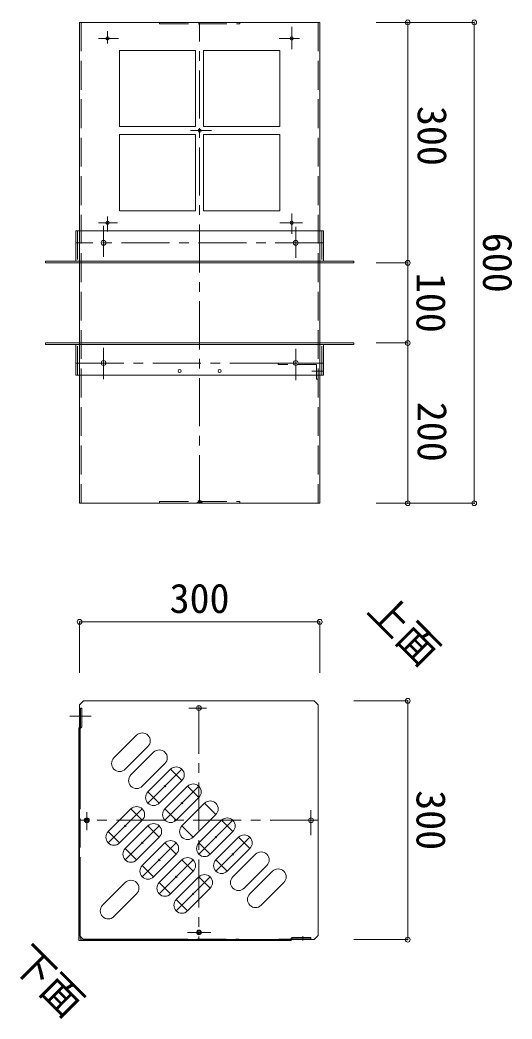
# Model space of a CAD drawing. Units: millimetres at full size; details may follow other scales. Extents: x -7455 to 7419, y -2549 to 3457.
# Drawn here: x 6799 to 7414, y -2470 to -1224 of the extents above; entities that cross this region are included whole.
import ezdxf
from ezdxf.enums import TextEntityAlignment as Align

# ---------------------------------------------------------------- set-up
doc = ezdxf.new("R2010")
doc.units = ezdxf.units.MM
doc.header["$LTSCALE"] = 12
doc.header["$PDMODE"] = 32
doc.header["$PDSIZE"] = 6
for name, pattern in [('CHAIN1', [8, 5, -1, 1, -1]), ('DASHED2', [3, 2, -1]), ('DASHED3', [4, 3, -1])]:
    doc.linetypes.add(name, pattern=pattern)
doc.layers.add('0-1_側面板', color=7, linetype='Continuous', lineweight=5)
doc.layers.add('0-8', color=4, linetype='Continuous', lineweight=5)
doc.styles.add('ＭＳ 明朝', font='')
doc.styles.get('ＭＳ 明朝').set_extended_font_data('MS Mincho')

msp = doc.modelspace()

# ---------------------------------------------------------------- linework, layer by layer
at = {"layer": '0-1_側面板'}
for p, q in [((6873.81, -1226.51), (7173.81, -1226.51)), ((6873.81, -1226.51), (6873.81, -1826.51)), ((7173.81, -1226.51), (7173.81, -1826.51)), ((6923.81, -1261.51), (6923.81, -1356.51)), ((7028.81, -1261.51), (7028.81, -1356.51)), ((7028.81, -1261.51), (7123.81, -1261.51)), ((7123.81, -1261.51), (7123.81, -1356.51)), ((6923.81, -1356.51), (7018.81, -1356.51)), ((7028.81, -1356.51), (7123.81, -1356.51)), ((7028.81, -1366.51), (7028.81, -1461.51)), ((7028.81, -1461.51), (7123.81, -1461.51)), ((6869.31, -1486.51), (6869.31, -1524.51)), ((7178.31, -1486.51), (6869.31, -1486.51)), ((7178.31, -1486.51), (7178.31, -1524.51)), ((7216.31, -1526.51), (6831.31, -1526.51)), ((6831.31, -1628.51), (6831.31, -1626.51)), ((6831.31, -1626.51), (7216.31, -1626.51)), ((6831.31, -1628.51), (7216.31, -1628.51)), ((6869.31, -1666.51), (6869.31, -1628.51)), ((7178.31, -1666.51), (7178.31, -1628.51)), ((6869.31, -1666.51), (7178.31, -1666.51)), ((6873.81, -1826.51), (7173.81, -1826.51)), ((7020.81, -1826.51), (7026.81, -1826.51)), ((7021.81, -1823.51), (7025.81, -1823.51)), ((7021.81, -1824.51), (7021.81, -1823.51)), ((7025.81, -1824.51), (7025.81, -1823.51)), ((7026.81, -1826.51), (7026.81, -1825.51)), ((6878.86, -2073.01), (6873.86, -2078.01)), ((6873.86, -2366.01), (6873.86, -2078.01)), ((7166.86, -2073.01), (6878.86, -2073.01)), ((7166.86, -2073.01), (7171.86, -2078.01)), ((7171.86, -2078.01), (7171.86, -2366.01)), ((6874.86, -2082.01), (6876.46, -2082.01)), ((6874.86, -2082.01), (6874.86, -2105.01)), ((6876.46, -2082.01), (6876.46, -2105.67)), ((6872.86, -2107.01), (6874.86, -2105.01)), ((6874.46, -2107.67), (6876.46, -2105.67)), ((6872.86, -2107.01), (6872.86, -2372.01)), ((6874.46, -2107.67), (6874.46, -2172.01)), ((6916.8, -2144.23), (6945.08, -2115.95)), ((6930.94, -2158.37), (6959.22, -2130.09)), ((6938.01, -2165.44), (6966.29, -2137.16)), ((6952.15, -2179.59), (6980.44, -2151.3)), ((6959.22, -2186.66), (6987.51, -2158.37)), ((6973.37, -2200.8), (7001.65, -2172.52)), ((6980.44, -2207.87), (7008.72, -2179.59)), ((6994.58, -2222.01), (7022.86, -2193.73)), ((7001.65, -2229.08), (7029.93, -2200.8)), ((6909.73, -2236.15), (6938.01, -2207.87)), ((7015.79, -2243.23), (7044.08, -2214.94)), ((6923.87, -2250.3), (6952.15, -2222.01)), ((6930.94, -2257.37), (6959.22, -2229.08)), ((7022.86, -2250.3), (7051.15, -2222.01)), ((6945.08, -2271.51), (6973.37, -2243.23)), ((7037, -2264.44), (7065.29, -2236.15)), ((7044.08, -2271.51), (7072.36, -2243.23)), ((6952.15, -2278.58), (6980.44, -2250.3)), ((6966.29, -2292.72), (6994.58, -2264.44)), ((7058.22, -2285.65), (7086.5, -2257.37)), ((7065.29, -2292.72), (7093.57, -2264.44)), ((6973.37, -2299.79), (7001.65, -2271.51)), ((7079.43, -2306.87), (7107.72, -2278.58)), ((6987.51, -2313.94), (7015.79, -2285.65)), ((6994.58, -2321.01), (7022.86, -2292.72)), ((7086.5, -2313.94), (7114.79, -2285.65)), ((6902.65, -2328.08), (6930.94, -2299.79)), ((7100.64, -2328.08), (7128.93, -2299.79)), ((6916.8, -2342.22), (6945.08, -2313.94)), ((7008.72, -2335.15), (7037, -2306.87)), ((6873.86, -2366.01), (6878.86, -2371.01)), ((7171.86, -2366.01), (7166.86, -2371.01)), ((6872.86, -2372.01), (7137.86, -2372.01)), ((7166.86, -2371.01), (6878.86, -2371.01)), ((7139.2, -2368.41), (7162.86, -2368.41)), ((7162.86, -2370.01), (7162.86, -2368.41))]:
    msp.add_line(p, q, dxfattribs=at)
at = {"layer": '0-1_側面板', "linetype": 'DASHED3'}
for p, q in [((6875.81, -1226.51), (6875.81, -1826.51)), ((7073.81, -1226.51), (7073.81, -1228.51)), ((7171.81, -1226.51), (7171.81, -1826.51)), ((6871.31, -1486.51), (6871.31, -1526.51)), ((7176.31, -1486.51), (7176.31, -1526.51)), ((6871.31, -1666.51), (6871.31, -1626.51)), ((7176.31, -1666.51), (7176.31, -1626.51)), ((6973.81, -1824.51), (6973.81, -1826.51)), ((6973.81, -1824.51), (7073.81, -1824.51)), ((7073.81, -1824.51), (7073.81, -1826.51)), ((6874.46, -2172.01), (6874.46, -2272.01)), ((6972.86, -2370.41), (7072.86, -2370.41))]:
    msp.add_line(p, q, dxfattribs=at)
at = {"layer": '0-1_側面板', "color": 4, "linetype": 'CHAIN1'}
for p, q in [((7023.81, -1826.51), (7023.81, -1226.51)), ((7138.81, -1232.13), (7138.81, -1259.73)), ((6897.55, -1246.51), (6922.5, -1246.51)), ((6908.81, -1237.35), (6908.81, -1252.9)), ((7122.97, -1246.51), (7148.38, -1246.51)), ((7012.28, -1361.51), (7038.52, -1361.51)), ((6908.81, -1468.8), (6908.81, -1487.31)), ((7138.81, -1464.98), (7138.81, -1490.39)), ((6897.55, -1476.51), (6921.14, -1476.51)), ((6903.81, -1480.3), (6903.81, -1519.13)), ((7123.78, -1476.51), (7152.21, -1476.51)), ((7143.81, -1481.55), (7143.81, -1520.39)), ((6873.81, -1486.51), (7173.81, -1486.51)), ((7178.31, -1501.51), (6869.31, -1501.51)), ((6903.81, -1671.47), (6903.81, -1632.63)), ((7143.81, -1672.72), (7143.81, -1633.89)), ((6869.31, -1651.51), (7178.31, -1651.51)), ((6873.81, -1666.51), (7173.81, -1666.51)), ((7023.81, -1826.51), (7023.81, -1823.51)), ((7022.86, -2079.01), (7022.86, -2372.01)), ((6861.5, -2092.01), (6888.39, -2092.01)), ((7010.37, -2082.01), (7032.37, -2082.01)), ((6959.22, -2200.8), (7001.65, -2158.37)), ((7001.65, -2172.52), (6987.51, -2158.37)), ((6981.38, -2180.53), (6979.43, -2178.58)), ((6980.44, -2222.01), (7022.86, -2179.59)), ((7022.86, -2193.73), (7008.72, -2179.59)), ((6973.37, -2200.8), (6959.22, -2186.66)), ((7002.6, -2201.75), (7000.64, -2199.79)), ((7044.08, -2214.94), (7029.93, -2200.8)), ((6882.86, -2212.08), (6882.86, -2234.53)), ((6909.73, -2250.3), (6952.15, -2207.87)), ((6952.15, -2222.01), (6938.01, -2207.87)), ((6994.58, -2222.01), (6980.44, -2207.87)), ((7162.86, -2240.81), (7162.86, -2209.6)), ((7171.86, -2222.01), (6872.86, -2222.01)), ((6879.86, -2222.01), (6885.86, -2222.01)), ((6882.86, -2219.01), (6882.86, -2225.01)), ((6931.89, -2230.03), (6929.93, -2228.08)), ((6930.94, -2271.51), (6973.37, -2229.08)), ((6973.37, -2243.23), (6959.22, -2229.08)), ((7015.79, -2243.23), (7001.65, -2229.08)), ((7023.81, -2222.96), (7021.85, -2221)), ((7022.86, -2264.44), (7065.29, -2222.01)), ((7065.29, -2236.15), (7051.15, -2222.01)), ((6923.87, -2250.3), (6909.73, -2236.15)), ((7045.02, -2244.17), (7043.07, -2242.22)), ((7044.08, -2285.65), (7086.5, -2243.23)), ((7086.5, -2257.37), (7072.36, -2243.23)), ((6953.1, -2251.24), (6951.14, -2249.29)), ((6952.15, -2292.72), (6994.58, -2250.3)), ((6994.58, -2264.44), (6980.44, -2250.3)), ((7037, -2264.44), (7022.86, -2250.3)), ((6945.08, -2271.51), (6930.94, -2257.37)), ((7066.24, -2265.39), (7064.28, -2263.43)), ((6966.29, -2292.72), (6952.15, -2278.58)), ((6974.31, -2272.46), (6972.36, -2270.5)), ((6973.37, -2313.94), (7015.79, -2271.51)), ((7015.79, -2285.65), (7001.65, -2271.51)), ((7058.22, -2285.65), (7044.08, -2271.51)), ((6995.52, -2293.67), (6993.57, -2291.72)), ((6994.58, -2335.15), (7037, -2292.72)), ((7037, -2306.87), (7022.86, -2292.72)), ((6987.51, -2313.94), (6973.37, -2299.79)), ((7016.74, -2314.88), (7014.78, -2312.93)), ((7008.72, -2335.15), (6994.58, -2321.01)), ((7008.73, -2362.01), (7037.69, -2362.01)), ((7014.34, -2362.01), (7029.44, -2362.01)), ((7019.86, -2362.01), (7025.86, -2362.01)), ((7022.86, -2365.01), (7022.86, -2359.01)), ((7152.86, -2366.52), (7152.86, -2372.01))]:
    msp.add_line(p, q, dxfattribs=at)
at = {"layer": '0-1_側面板', "linetype": 'DASHED2'}
for p, q in [((7171.81, -1651.51), (7121.81, -1651.51)), ((7171.81, -1679.01), (7171.81, -1659.01)), ((7171.81, -1671.51), (7169.81, -1671.51))]:
    msp.add_line(p, q, dxfattribs=at)
at = {"layer": '0-1_側面板', "color": 4, "linetype": 'DASHED2'}
msp.add_line((7177.91, -1661.51), (7163.95, -1661.51), dxfattribs=at)
at = {"layer": '0-1_側面板', "linetype": 'DASHED3'}
msp.add_lwpolyline([(6973.81, -1226.51), (6973.81, -1228.51), (7073.81, -1228.51)], dxfattribs=at)
at = {"layer": '0-1_側面板'}
for points in [[(6923.81, -1261.51), (7018.81, -1261.51), (7018.81, -1356.51)], [(6923.81, -1366.51), (7018.81, -1366.51), (7018.81, -1461.51)], [(6923.81, -1366.51), (6923.81, -1461.51), (7018.81, -1461.51)], [(7028.81, -1366.51), (7123.81, -1366.51), (7123.81, -1461.51)], [(7216.31, -1524.51), (6831.31, -1524.51), (6831.31, -1526.51)], [(7020.81, -1826.51), (7020.81, -1825.51), (7026.81, -1825.51)], [(6874.46, -2272.01), (6874.46, -2370.41), (6972.86, -2370.41)], [(7122.86, -2370.41), (7137.2, -2370.41), (7139.2, -2368.41)], [(7137.86, -2372.01), (7139.86, -2370.01), (7162.86, -2370.01)]]:
    msp.add_lwpolyline(points, dxfattribs=at)
at = {"layer": '0-1_側面板', "linetype": 'DASHED2'}
msp.add_lwpolyline([(7169.81, -1671.51), (7169.81, -1653.51), (7121.81, -1653.51), (7121.81, -1651.51)], dxfattribs=at)
at = {"layer": '0-1_側面板'}
for centre, radius in [((6908.81, -1246.51), 2), ((7138.81, -1246.51), 2), ((7023.81, -1361.51), 2), ((6908.81, -1476.51), 2), ((7138.81, -1476.51), 2), ((6903.81, -1501.51), 3), ((7143.81, -1501.51), 3), ((6903.81, -1651.51), 3), ((7143.81, -1651.51), 3), ((6998.81, -1661.51), 2), ((7048.81, -1661.51), 2), ((7022.86, -2082.01), 3), ((6882.86, -2222.01), 3), ((6882.86, -2222.01), 3), ((6882.86, -2222.01), 2), ((7162.86, -2222.01), 3), ((7022.86, -2362.01), 3), ((7022.86, -2362.01), 3), ((7022.86, -2362.01), 2)]:
    msp.add_circle(centre, radius, dxfattribs=at)
for centre, radius, start, end in [((7020.81, -1824.51), 1, 270, 0), ((7026.81, -1824.51), 1, 180, 270), ((6952.15, -2123.02), 10, 315, 135), ((6973.37, -2144.23), 10, 315, 135), ((6923.87, -2151.3), 10, 135, 315), ((6994.58, -2165.44), 10, 315, 135), ((6945.08, -2172.52), 10, 135, 315), ((7015.79, -2186.66), 10, 315, 135), ((6966.29, -2193.73), 10, 135, 315), ((6945.08, -2214.94), 10, 315, 135), ((7037, -2207.87), 10, 315, 135), ((6987.51, -2214.94), 10, 135, 315), ((6966.29, -2236.15), 10, 315, 135), ((7008.72, -2236.15), 10, 135, 315), ((7058.22, -2229.08), 10, 315, 135), ((6916.8, -2243.23), 10, 135, 315), ((7079.43, -2250.3), 10, 315, 135), ((6987.51, -2257.37), 10, 315, 135), ((7029.93, -2257.37), 10, 135, 315), ((6938.01, -2264.44), 10, 135, 315), ((7008.72, -2278.58), 10, 315, 135), ((7100.64, -2271.51), 10, 315, 135), ((6959.22, -2285.65), 10, 135, 315), ((7051.15, -2278.58), 10, 135, 315), ((7029.93, -2299.79), 10, 315, 135), ((7072.36, -2299.79), 10, 135, 315), ((7121.86, -2292.72), 10, 315, 135), ((6938.01, -2306.87), 10, 315, 135), ((6980.44, -2306.87), 10, 135, 315), ((7093.57, -2321.01), 10, 135, 315), ((6909.73, -2335.15), 10, 135, 315), ((7001.65, -2328.08), 10, 135, 315)]:
    msp.add_arc(centre, radius, start, end, dxfattribs=at)
at = {"layer": '0-8'}
for p, q in [((7283.7, -1226.51), (7244.41, -1226.51)), ((7283.7, -1226.51), (7244.41, -1226.51)), ((7366.77, -1226.51), (7283.7, -1226.51)), ((7283.7, -1226.51), (7283.7, -1526.51)), ((7366.77, -1226.51), (7366.77, -1826.51)), ((7283.7, -1526.51), (7244.41, -1526.51)), ((7283.7, -1526.51), (7244.41, -1526.51)), ((7283.7, -1526.51), (7283.7, -1626.51)), ((7283.7, -1626.51), (7244.41, -1626.51)), ((7283.7, -1626.51), (7244.41, -1626.51)), ((7283.7, -1626.51), (7283.7, -1826.51)), ((7283.7, -1826.51), (7244.41, -1826.51)), ((7283.7, -1826.51), (7244.41, -1826.51)), ((7366.77, -1826.51), (7283.7, -1826.51)), ((7173.81, -1974.44), (6873.81, -1974.44)), ((6873.81, -1974.44), (6873.81, -2038.04)), ((7173.81, -1974.44), (7173.81, -2038.04)), ((7283.7, -2073.01), (7216.52, -2073.01)), ((7283.7, -2073.01), (7283.7, -2371.01)), ((7283.7, -2371.01), (7216.52, -2371.01))]:
    msp.add_line(p, q, dxfattribs=at)
at = {"layer": '0-8', "color": 7}
for p, q in [((7216.31, -1524.51), (7216.31, -1526.51)), ((7216.31, -1628.51), (7216.31, -1626.51))]:
    msp.add_line(p, q, dxfattribs=at)
at = {"layer": '0-8'}
for p in [(7283.7, -1226.51), (7366.77, -1226.51), (7283.7, -1526.51), (7283.7, -1626.51), (7283.7, -1826.51), (7366.77, -1826.51), (6873.81, -1974.44), (7173.81, -1974.44), (7283.7, -2073.01), (7283.7, -2371.01)]:
    msp.add_point(p, dxfattribs=at)

# ---------------------------------------------------------------- texts
at = {"layer": '0-8', "color": 7, "style": 'ＭＳ 明朝'}
for s, rotation, p in [('300', 270, (7285.11, -1330.74)), ('600', 270, (7366.77, -1489.01)), ('100', 270, (7283.7, -1539.01)), ('200', 270, (7285.11, -1699.91)), ('上面', 315, (7223.61, -1969.53)), ('300', 270, (7283.7, -2184.51)), ('下面', 315, (6778.8, -2407.95))]:
    msp.add_text(s, height=36.66, rotation=rotation, dxfattribs=at).set_placement(p, align=Align.BOTTOM_LEFT)
msp.add_text('300', height=36.66, dxfattribs=at).set_placement((6986.31, -1974.44), align=Align.BOTTOM_LEFT)

doc.saveas('drawing.dxf')
